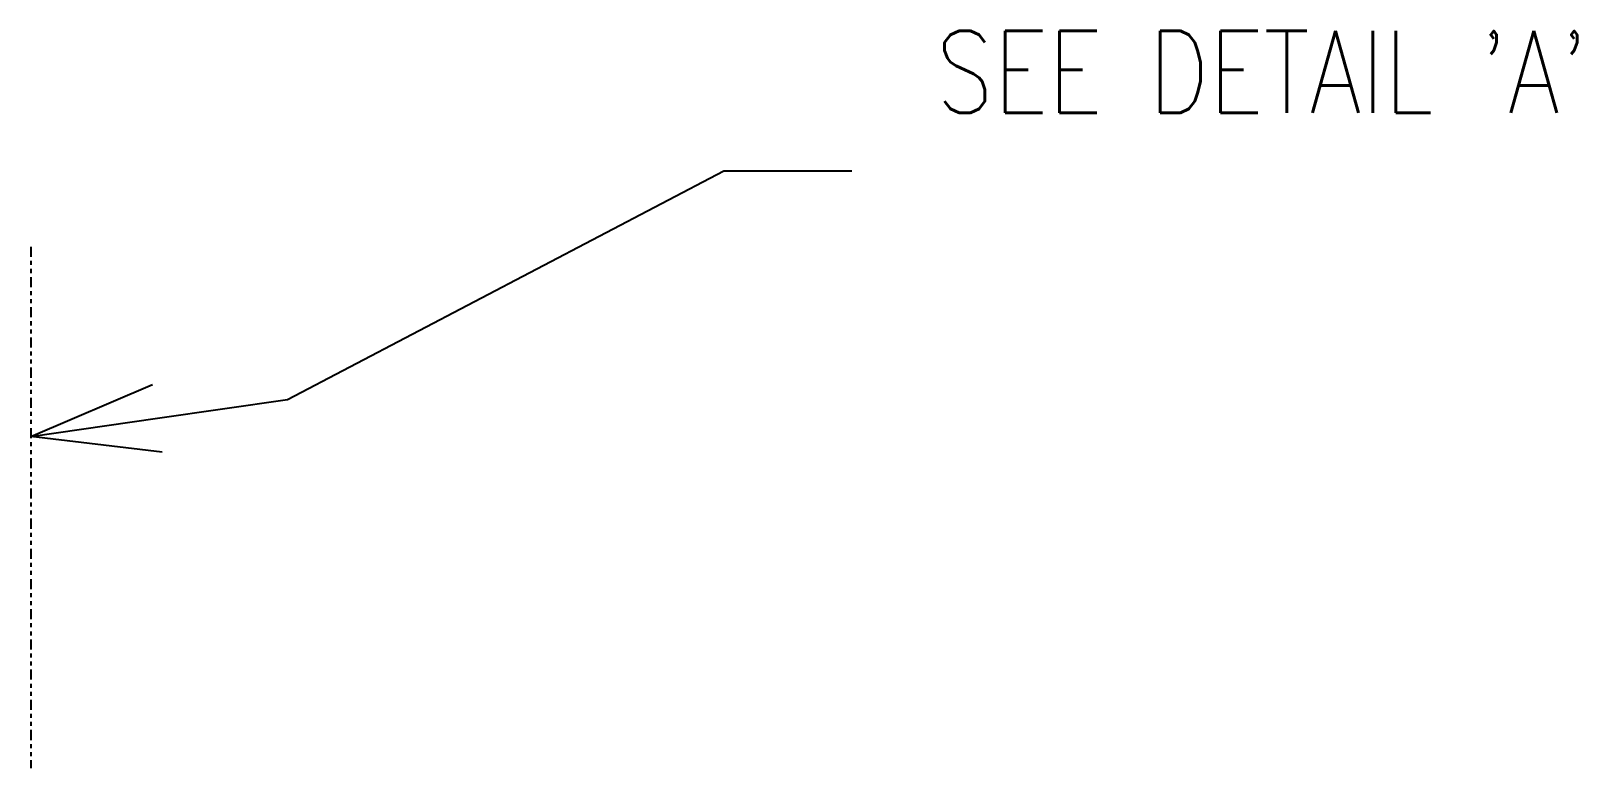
# Model space of a CAD drawing. Extents: x 343 to 432, y 410 to 590.
# Drawn here: x 393.67 to 432.08, y 562.82 to 581.13 of the extents above; entities that cross this region are included whole.
import ezdxf

# ---------------------------------------------------------------- set-up
doc = ezdxf.new("R2010")
doc.units = 0
doc.linetypes.add('PHANTOM', pattern=[2.5, 1.25, -0.25, 0.25, -0.25, 0.25, -0.25])
doc.layers.get('0').update_dxf_attribs({"color": 1})
doc.layers.add('SH-02_NOTES', color=3, linetype='Continuous')
doc.styles.get("Standard").update_dxf_attribs({"font": 'simplex.shx', "width": 0.82})

# ---------------------------------------------------------------- blocks, each defined once
blk = doc.blocks.new('_Open30')
at = {"color": 0, "lineweight": -2}
for p, q in [((-1, 0.268), (0, 0)), ((0, 0), (-1, -0.268)), ((0, 0), (-1, 0))]:
    blk.add_line(p, q, dxfattribs=at)

msp = doc.modelspace()

# ---------------------------------------------------------------- linework, layer by layer
at = {"layer": 'SH-02_NOTES', "linetype": 'PHANTOM', "ltscale": 0.2}
msp.add_line((393.671, 575.767), (393.671, 562.821), dxfattribs=at)
at = {"layer": 'SH-02_NOTES', "linetype": 'Continuous'}
msp.add_lwpolyline([(396.813, 571.509), (400.047, 571.979), (410.886, 577.658), (414.061, 577.658)], dxfattribs=at)

# ---------------------------------------------------------------- block references
at = {"layer": 'SH-02_NOTES', "linetype": 'Continuous', "xscale": 3.174999999999997, "yscale": 3.174999999999997, "zscale": 3.174999999999997, "rotation": 188.2666779963917}
msp.add_blockref('_Open30', (393.671, 571.053), dxfattribs=at)

# ---------------------------------------------------------------- texts
at = {"layer": 'SH-02_NOTES', "width": 0.82}
msp.add_text("SEE DETAIL 'A'", height=2.032, dxfattribs=at).set_placement((416.155, 579.098))

doc.saveas('drawing.dxf')
